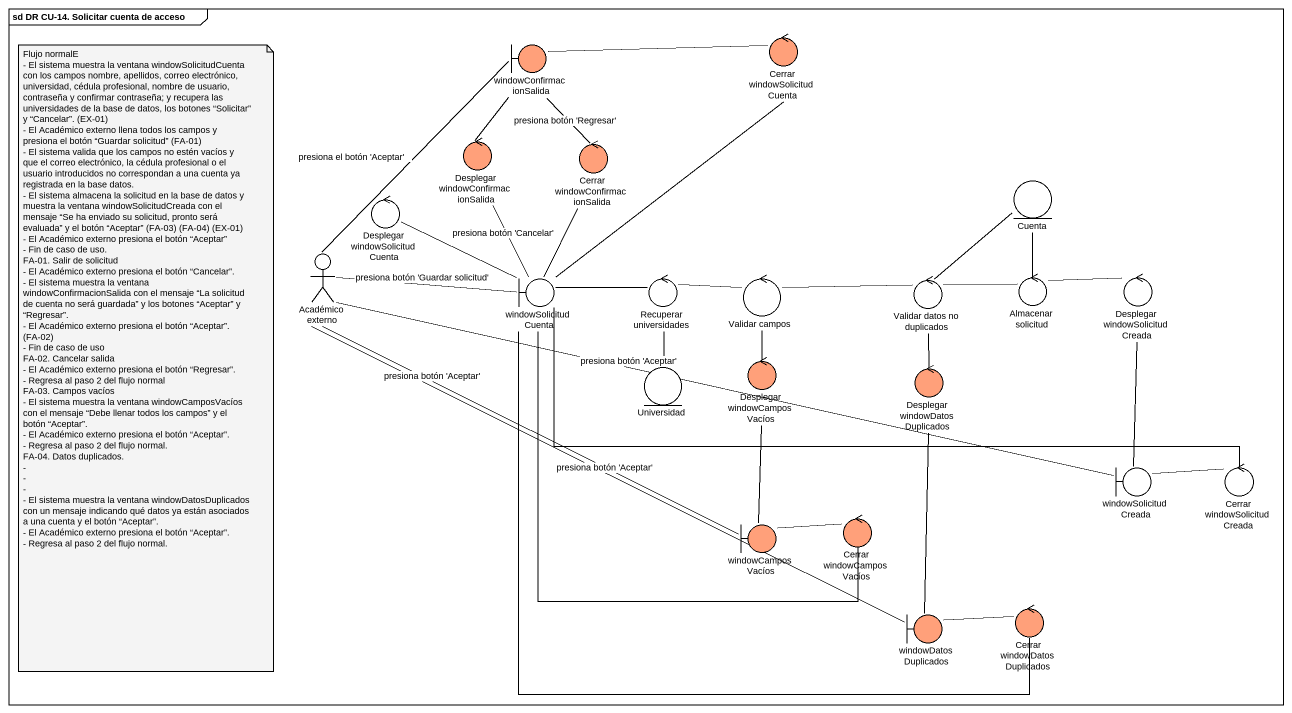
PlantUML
@startuml
mainframe sd DR CU-14. Solicitar cuenta de acceso
boundary windowConfirmacionSalida #FFA07A
control "Cerrar windowSolicitudCuenta" as Cerrar_windowSolicitudCuenta #FFA07A
control "Desplegar windowConfirmacionSalida" as Desplegar #FFA07A
control "Cerrar windowConfirmacionSalida" as Cerrar_windowConfirmacionSal #FFA07A
entity Cuenta
control "Desplegar windowSolicitudCuenta" as Desplegar_2
actor "Académico externo" as Académico_externo
boundary windowSolicitudCuenta
control "Recuperar universidades" as Recuperar_universidades
control "Validar campos" as Validar_campos
control "Validar datos no duplicados" as Validar_datos_no_duplicados
control "Almacenar solicitud" as Almacenar_solicitud
control "Desplegar windowSolicitudCreada" as Desplegar_3
entity Universidad
control "Desplegar windowCamposVacíos" as Desplegar_windowCamposVacíos #FFA07A
control "Desplegar windowDatosDuplicados" as Desplegar_4 #FFA07A
boundary windowSolicitudCreada
control "Cerrar windowSolicitudCreada" as Cerrar_windowSolicitudCreada
boundary windowCamposVacíos #FFA07A
control "Cerrar windowCamposVacíos" as Cerrar_windowCamposVacíos #FFA07A
control "Cerrar windowDatosDuplicados" as Cerrar_windowDatosDuplicados #FFA07A
boundary windowDatosDuplicados #FFA07A
windowConfirmacionSalida -right- Cerrar_windowSolicitudCuenta
windowConfirmacionSalida -- Cerrar_windowConfirmacionSal : presiona botón 'Regresar'
Cerrar_windowSolicitudCuenta -- windowSolicitudCuenta
Desplegar -up- windowConfirmacionSalida
Cerrar_windowConfirmacionSal -- windowSolicitudCuenta
Desplegar_2 -right- windowSolicitudCuenta
Académico_externo -up- windowConfirmacionSalida : presiona el botón 'Aceptar'
Académico_externo -right- windowSolicitudCuenta : presiona botón 'Guardar solicitud'
Académico_externo -right- windowSolicitudCreada : presiona botón 'Aceptar'
windowSolicitudCuenta -up- Desplegar : presiona botón 'Cancelar'
windowSolicitudCuenta -right- Recuperar_universidades
windowSolicitudCuenta -right- Cerrar_windowSolicitudCreada
windowSolicitudCuenta -- Cerrar_windowCamposVacíos
Recuperar_universidades -right- Validar_campos
Recuperar_universidades -- Universidad
Validar_campos -right- Validar_datos_no_duplicados
Validar_campos -- Desplegar_windowCamposVacíos
Validar_datos_no_duplicados -up- Cuenta
Validar_datos_no_duplicados -right- Almacenar_solicitud
Validar_datos_no_duplicados -- Desplegar_4
Almacenar_solicitud -up- Cuenta
Almacenar_solicitud -right- Desplegar_3
Desplegar_3 -- windowSolicitudCreada
Desplegar_windowCamposVacíos -- windowCamposVacíos
Desplegar_4 -- windowDatosDuplicados
windowSolicitudCreada -right- Cerrar_windowSolicitudCreada
windowCamposVacíos -left- Académico_externo : presiona botón 'Aceptar'
windowCamposVacíos -right- Cerrar_windowCamposVacíos
Cerrar_windowDatosDuplicados -up- windowSolicitudCuenta
windowDatosDuplicados -left- Académico_externo : presiona botón 'Aceptar'
windowDatosDuplicados -right- Cerrar_windowDatosDuplicados
note as N1
  Flujo normalE
  - El sistema muestra la ventana windowSolicitudCuenta con los campos nombre, apellidos, correo electrónico, universidad, cédula profesional, nombre de usuario, contraseña y confirmar contraseña; y recupera las universidades de la base de datos, los botones “Solicitar” y “Cancelar”. (EX-01)
  - El Académico externo llena todos los campos y presiona el botón “Guardar solicitud” (FA-01)
  - El sistema valida que los campos no estén vacíos y que el correo electrónico, la cédula profesional o el usuario introducidos no correspondan a una cuenta ya registrada en la base datos.
  - El sistema almacena la solicitud en la base de datos y muestra la ventana windowSolicitudCreada con el mensaje “Se ha enviado su solicitud, pronto será evaluada” y el botón “Aceptar” (FA-03) (FA-04) (EX-01)
  - El Académico externo presiona el botón “Aceptar”
  - Fin de caso de uso.
  FA-01. Salir de solicitud
  - El Académico externo presiona el botón “Cancelar”.
  - El sistema muestra la ventana windowConfirmacionSalida con el mensaje “La solicitud de cuenta no será guardada” y los botones “Aceptar” y “Regresar”.
  - El Académico externo presiona el botón “Aceptar”. (FA-02)
  - Fin de caso de uso
  FA-02. Cancelar salida
  - El Académico externo presiona el botón “Regresar”.
  - Regresa al paso 2 del flujo normal
  FA-03. Campos vacíos
  - El sistema muestra la ventana windowCamposVacíos con el mensaje “Debe llenar todos los campos” y el botón “Aceptar”.
  - El Académico externo presiona el botón “Aceptar”.
  - Regresa al paso 2 del flujo normal.
  FA-04. Datos duplicados.
  -
  -
  -
  - El sistema muestra la ventana windowDatosDuplicados con un mensaje indicando qué datos ya están asociados a una cuenta y el botón “Aceptar”.
  - El Académico externo presiona el botón “Aceptar”.
  - Regresa al paso 2 del flujo normal.
end note
@enduml
